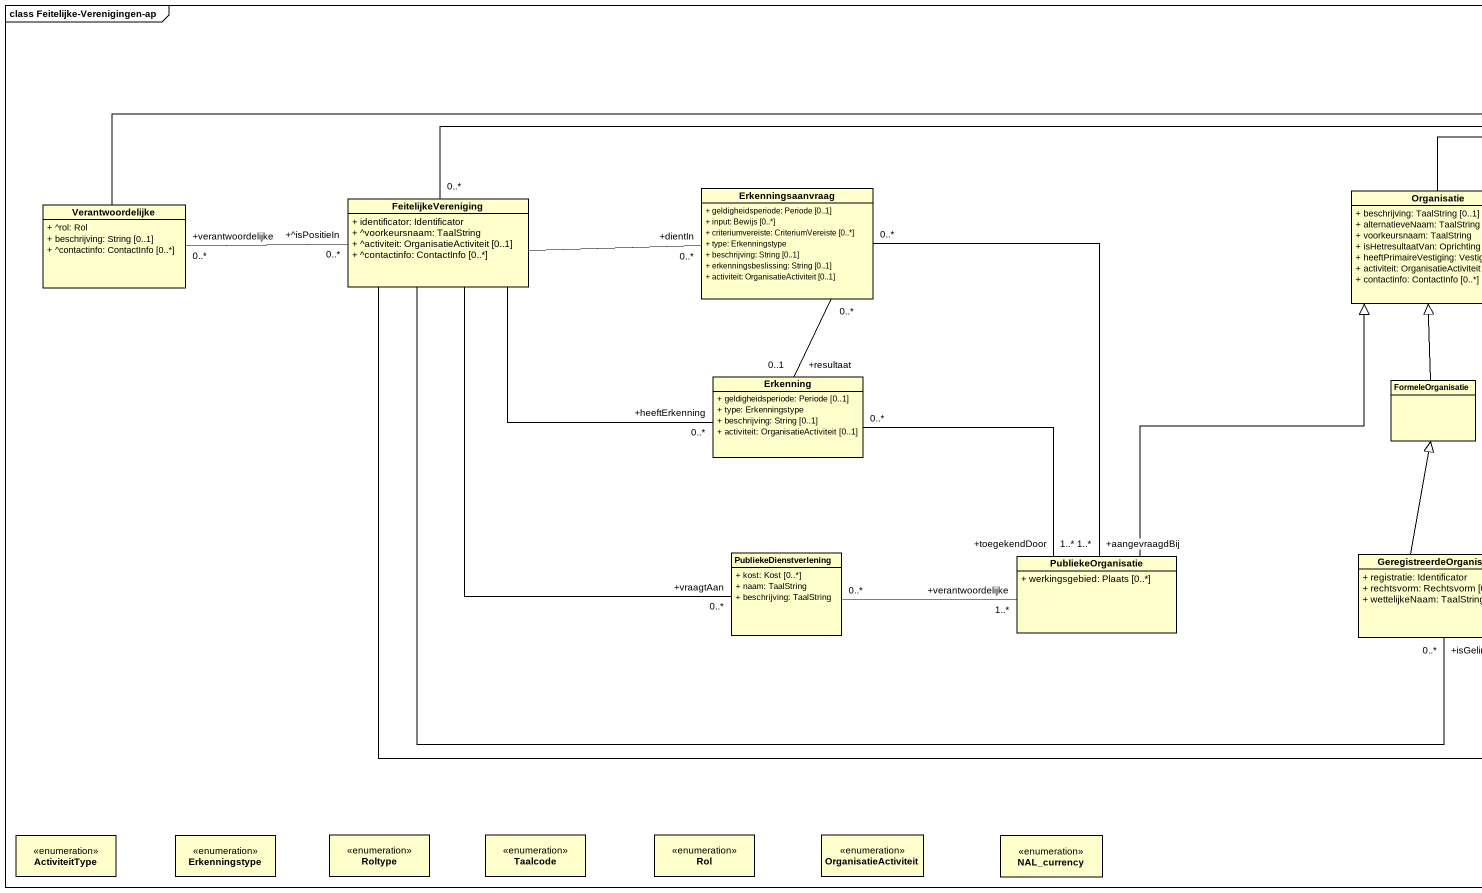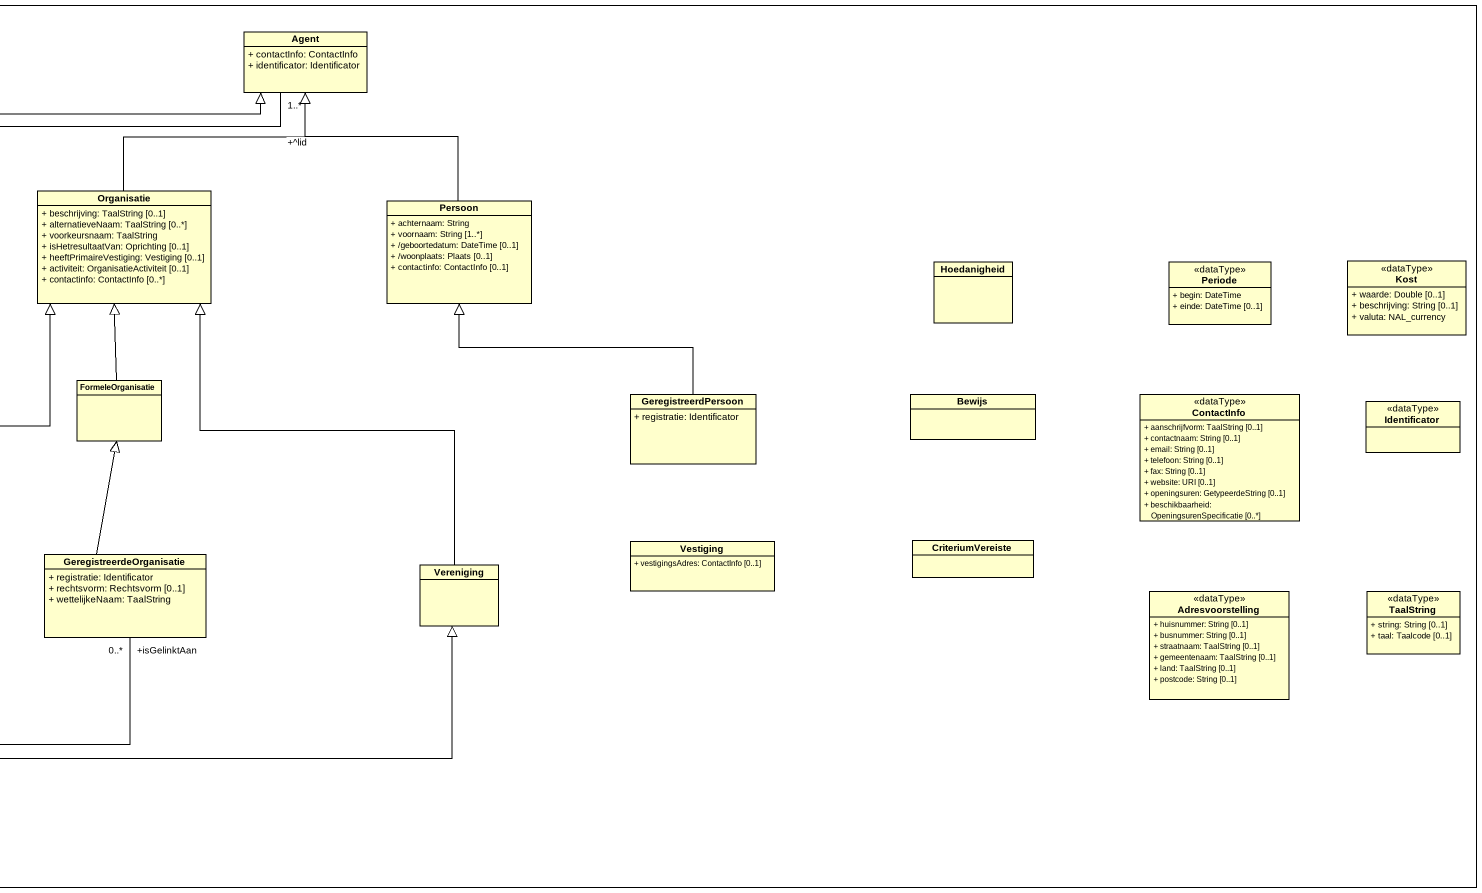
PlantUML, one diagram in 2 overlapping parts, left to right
@startuml
mainframe class Feitelijke-Verenigingen-ap
hide circle
hide empty members
skinparam classAttributeIconSize 0
class "Agent" as Agent_ {
  + contactInfo: ContactInfo
  + identificator: Identificator
}
class Erkenningsaanvraag {
  + geldigheidsperiode: Periode [0..1]
  + input: Bewijs [0..*]
  + criteriumvereiste: CriteriumVereiste [0..*]
  + type: Erkenningstype
  + beschrijving: String [0..1]
  + erkenningsbeslissing: String [0..1]
  + activiteit: OrganisatieActiviteit [0..1]
}
class Organisatie {
  + beschrijving: TaalString [0..1]
  + alternatieveNaam: TaalString [0..*]
  + voorkeursnaam: TaalString
  + isHetresultaatVan: Oprichting [0..1]
  + heeftPrimaireVestiging: Vestiging [0..1]
  + activiteit: OrganisatieActiviteit [0..1]
  + contactinfo: ContactInfo [0..*]
}
class Verantwoordelijke {
  + ^rol: Rol
  + beschrijving: String [0..1]
  + ^contactinfo: ContactInfo [0..*]
}
class FeitelijkeVereniging {
  + identificator: Identificator
  + ^voorkeursnaam: TaalString
  + ^activiteit: OrganisatieActiviteit [0..1]
  + ^contactinfo: ContactInfo [0..*]
}
class Persoon {
  + achternaam: String
  + voornaam: String [1..*]
  + /geboortedatum: DateTime [0..1]
  + /woonplaats: Plaats [0..1]
  + contactinfo: ContactInfo [0..1]
}
class Hoedanigheid
class Periode <<dataType>> {
  + begin: DateTime
  + einde: DateTime [0..1]
}
class Kost <<dataType>> {
  + waarde: Double [0..1]
  + beschrijving: String [0..1]
  + valuta: NAL_currency
}
class Erkenning {
  + geldigheidsperiode: Periode [0..1]
  + type: Erkenningstype
  + beschrijving: String [0..1]
  + activiteit: OrganisatieActiviteit [0..1]
}
class FormeleOrganisatie
class GeregistreerdPersoon {
  + registratie: Identificator
}
class Bewijs
class ContactInfo <<dataType>> {
  + aanschrijfvorm: TaalString [0..1]
  + contactnaam: String [0..1]
  + email: String [0..1]
  + telefoon: String [0..1]
  + fax: String [0..1]
  + website: URI [0..1]
  + openingsuren: GetypeerdeString [0..1]
  + beschikbaarheid: OpeningsurenSpecificatie [0..*]
}
class Identificator <<dataType>>
class Vestiging {
  + vestigingsAdres: ContactInfo [0..1]
}
class CriteriumVereiste
class PubliekeDienstverlening {
  + kost: Kost [0..*]
  + naam: TaalString
  + beschrijving: TaalString
}
class PubliekeOrganisatie {
  + werkingsgebied: Plaats [0..*]
}
class GeregistreerdeOrganisatie {
  + registratie: Identificator
  + rechtsvorm: Rechtsvorm [0..1]
  + wettelijkeNaam: TaalString
}
class Vereniging
class Adresvoorstelling <<dataType>> {
  + huisnummer: String [0..1]
  + busnummer: String [0..1]
  + straatnaam: TaalString [0..1]
  + gemeentenaam: TaalString [0..1]
  + land: TaalString [0..1]
  + postcode: String [0..1]
}
class TaalString <<dataType>> {
  + string: String [0..1]
  + taal: Taalcode [0..1]
}
enum ActiviteitType
enum Erkenningstype
enum Roltype
enum Taalcode
enum Rol
enum OrganisatieActiviteit
enum NAL_currency
Erkenningsaanvraag "+dientIn\n0..*" -left- FeitelijkeVereniging
Erkenningsaanvraag "0..*" -- "+resultaat\n0..1" Erkenning
Erkenningsaanvraag "0..*" -- "+aangevraagdBij\n1..*" PubliekeOrganisatie
Organisatie -up-|> Agent_
Verantwoordelijke -right-|> Agent_
Verantwoordelijke "+verantwoordelijke\n0..*" -right- "+^isPositieIn\n0..*" FeitelijkeVereniging
FeitelijkeVereniging "0..*" -right- "+^lid\n1..*" Agent_
FeitelijkeVereniging -right- "+heeftErkenning\n0..*" Erkenning
FeitelijkeVereniging -- "+vraagtAan\n0..*" PubliekeDienstverlening
FeitelijkeVereniging -right- "+isGelinktAan\n0..*" GeregistreerdeOrganisatie
FeitelijkeVereniging -right-|> Vereniging
Persoon -up-|> Agent_
Erkenning "0..*" -right- "+toegekendDoor\n1..*" PubliekeOrganisatie
FormeleOrganisatie -up-|> Organisatie
GeregistreerdPersoon -up-|> Persoon
PubliekeDienstverlening "0..*" -right- "+verantwoordelijke\n1..*" PubliekeOrganisatie
PubliekeOrganisatie -up-|> Organisatie
GeregistreerdeOrganisatie -up-|> FormeleOrganisatie
Vereniging -up-|> Organisatie
@enduml
